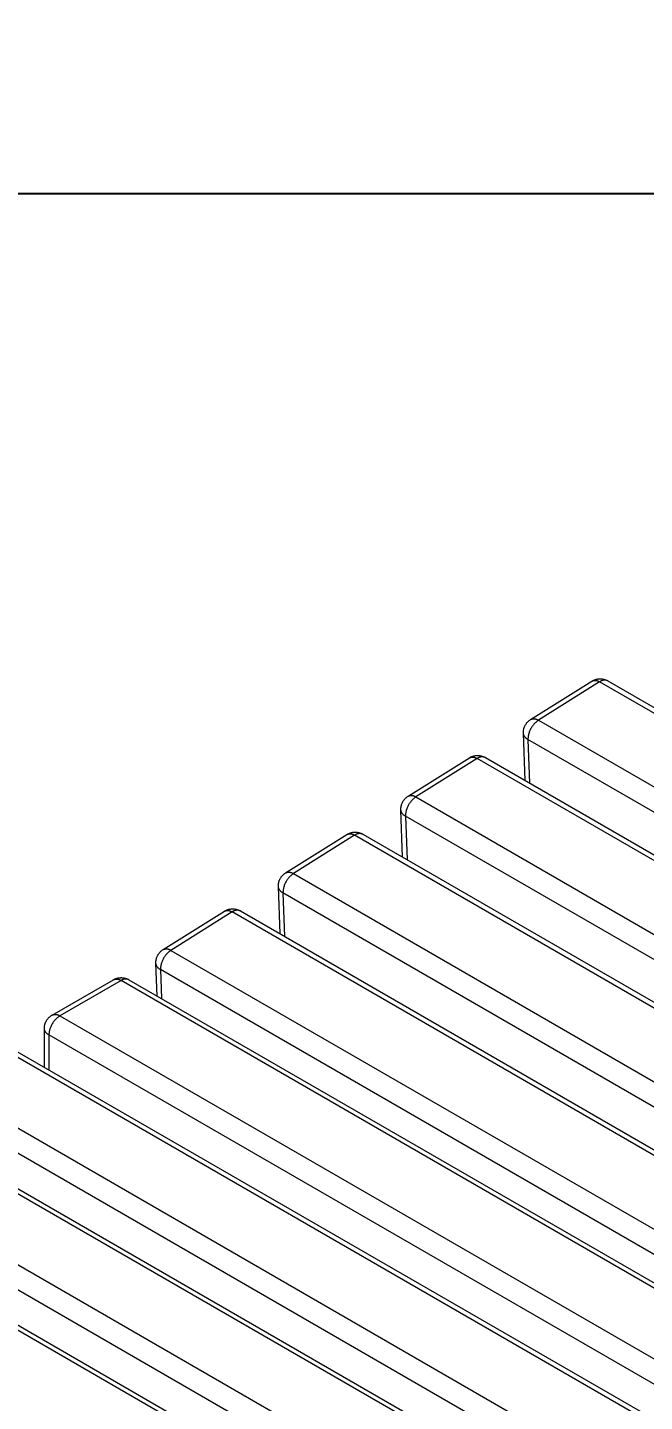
# Model space of a CAD drawing. Header units: inches. Extents: x -16 to 183, y -17 to 123.
# Drawn here: x 8.58 to 13.73, y 23.18 to 34.66 of the extents above; entities that cross this region are included whole.
import ezdxf

# ---------------------------------------------------------------- set-up
doc = ezdxf.new("R2010")
doc.units = ezdxf.units.IN
doc.layers.add('ZANO_R', color=7, linetype='Continuous', lineweight=0)
doc.layers.add('ZANO_W', color=1, linetype='Continuous', lineweight=0)
doc.styles.get("Standard").update_dxf_attribs({"font": 'arial.ttf'})
doc.dimstyles.new('amerykanie', dxfattribs={"dimtxt": 50, "dimasz": 50, "dimexe": 0.5, "dimexo": 0.5, "dimgap": 1, "dimtad": 1, "dimdec": 0, "dimzin": 0, "dimlunit": 5, "dimtxsty": 'Standard', "dimcen": 0.09, "dimclrd": 1, "dimclre": 1, "dimclrt": 1, "dimazin": 0, "dimtfac": 1, "dimtdec": 0, "dimtmove": 0, "dimatfit": 3, "dimfxl": 1, "dimtzin": 0, "dimarcsym": 1})

# ---------------------------------------------------------------- blocks, each defined once
blk = doc.blocks.new('*D363')
at = {"layer": 'ZANO_W', "color": 1, "lineweight": -2}
for p, q in [((-7.684, 35.8), (-7.684, 32.772)), ((63.182, 35.8), (63.182, 32.772)), ((-6.684, 33.272), (62.182, 33.272))]:
    blk.add_line(p, q, dxfattribs=at)
at = {"layer": 'ZANO_W', "color": 1}
for points in [[(-6.684, 33.438), (-6.684, 33.105), (-7.684, 33.272)], [(62.182, 33.105), (62.182, 33.438), (63.182, 33.272)]]:
    blk.add_solid(points, dxfattribs=at)
at = {"layer": 'ZANO_W', "color": 1, "insert": (27.749, 34.612), "char_height": 1.625, "attachment_point": 5}
blk.add_mtext('70 7/8', dxfattribs=at)

msp = doc.modelspace()

# ---------------------------------------------------------------- linework, layer by layer
at = {"layer": 'ZANO_R'}
for p, q in [((12.78335, 28.87832), (13.29453, 29.1984)), ((13.35963, 29.19227), (12.84811, 28.87198)), ((13.29453, 29.1984), (13.29648, 29.1993)), ((13.29611, 29.19937), (13.29993, 29.20162)), ((13.29648, 29.1993), (13.29846, 29.20013)), ((13.29846, 29.20013), (13.30047, 29.20089)), ((13.29993, 29.20162), (13.30382, 29.20373)), ((13.30047, 29.20089), (13.3025, 29.20159)), ((13.3025, 29.20159), (13.30456, 29.20221)), ((13.30382, 29.20373), (13.30779, 29.20571)), ((13.30456, 29.20221), (13.30663, 29.20277)), ((13.30663, 29.20277), (13.30872, 29.20326)), ((13.30779, 29.20571), (13.31182, 29.20755)), ((13.30872, 29.20326), (13.31083, 29.20367)), ((13.31083, 29.20367), (13.31295, 29.20401)), ((13.31182, 29.20755), (13.31591, 29.20925)), ((13.31295, 29.20401), (13.31508, 29.20428)), ((13.31508, 29.20428), (13.31721, 29.20448)), ((13.31591, 29.20925), (13.32006, 29.21081)), ((13.31721, 29.20448), (13.31936, 29.20461)), ((13.31936, 29.20461), (13.3215, 29.20466)), ((13.32006, 29.21081), (13.32425, 29.21223)), ((13.3215, 29.20466), (13.32365, 29.20464)), ((13.32365, 29.20464), (13.32579, 29.20455)), ((13.32425, 29.21223), (13.3285, 29.2135)), ((13.32579, 29.20455), (13.32793, 29.20439)), ((13.32793, 29.20439), (13.33007, 29.20415)), ((13.3285, 29.2135), (13.33278, 29.21462)), ((13.33007, 29.20415), (13.33219, 29.20384)), ((13.33219, 29.20384), (13.33431, 29.20346)), ((13.33278, 29.21462), (13.3371, 29.2156)), ((13.33431, 29.20346), (13.3364, 29.20301)), ((13.3364, 29.20301), (13.33849, 29.20248)), ((13.3371, 29.2156), (13.34146, 29.21643)), ((13.33849, 29.20248), (13.34055, 29.20189)), ((13.34055, 29.20189), (13.34259, 29.20122)), ((13.34146, 29.21643), (13.34584, 29.21711)), ((13.34259, 29.20122), (13.34461, 29.20049)), ((13.34461, 29.20049), (13.3466, 29.19969)), ((13.34584, 29.21711), (13.35023, 29.21764)), ((13.3466, 29.19969), (13.34857, 29.19883)), ((13.34857, 29.19883), (13.3505, 29.19789)), ((13.35023, 29.21764), (13.35465, 29.21802)), ((13.3505, 29.19789), (13.3524, 29.19689)), ((13.3524, 29.19689), (13.35427, 29.19583)), ((13.35427, 29.19583), (13.35609, 29.19471)), ((13.35465, 29.21802), (13.35907, 29.21825)), ((13.35609, 29.19471), (13.35788, 29.19352)), ((13.35788, 29.19352), (13.35963, 29.19227)), ((13.35907, 29.21825), (13.3635, 29.21832)), ((13.36145, 29.19366), (13.35963, 29.19227)), ((46.08994, 10.29542), (13.35963, 29.19227)), ((13.36332, 29.19498), (13.36145, 29.19366)), ((13.36523, 29.19624), (13.36332, 29.19498)), ((13.3635, 29.21832), (13.36793, 29.21825)), ((13.36718, 29.19743), (13.36523, 29.19624)), ((13.36918, 29.19856), (13.36718, 29.19743)), ((13.36793, 29.21825), (13.37236, 29.21802)), ((13.37121, 29.19961), (13.36918, 29.19856)), ((13.37327, 29.2006), (13.37121, 29.19961)), ((13.37236, 29.21802), (13.37677, 29.21764)), ((13.37537, 29.20151), (13.37327, 29.2006)), ((13.3775, 29.20235), (13.37537, 29.20151)), ((13.37677, 29.21764), (13.38117, 29.21711)), ((13.37965, 29.20312), (13.3775, 29.20235)), ((13.38183, 29.20382), (13.37965, 29.20312)), ((13.38117, 29.21711), (13.38555, 29.21643)), ((13.38404, 29.20444), (13.38183, 29.20382)), ((13.38626, 29.20498), (13.38404, 29.20444)), ((13.38555, 29.21643), (13.3899, 29.2156)), ((13.3885, 29.20545), (13.38626, 29.20498)), ((13.39075, 29.20584), (13.3885, 29.20545)), ((13.3899, 29.2156), (13.39422, 29.21462)), ((13.39302, 29.20615), (13.39075, 29.20584)), ((13.39529, 29.20639), (13.39302, 29.20615)), ((13.39422, 29.21462), (13.39851, 29.21349)), ((13.39758, 29.20655), (13.39529, 29.20639)), ((13.39986, 29.20663), (13.39758, 29.20655)), ((13.39851, 29.21349), (13.40275, 29.21222)), ((13.40215, 29.20663), (13.39986, 29.20663)), ((13.40444, 29.20655), (13.40215, 29.20663)), ((13.40275, 29.21222), (13.40695, 29.2108)), ((13.40672, 29.2064), (13.40444, 29.20655)), ((13.409, 29.20617), (13.40672, 29.2064)), ((13.40695, 29.2108), (13.4111, 29.20924)), ((13.41127, 29.20586), (13.409, 29.20617)), ((13.4111, 29.20924), (13.41519, 29.20754)), ((13.41352, 29.20547), (13.41127, 29.20586)), ((13.41576, 29.205), (13.41352, 29.20547)), ((13.41519, 29.20754), (13.41922, 29.2057)), ((13.41798, 29.20446), (13.41576, 29.205)), ((13.42019, 29.20385), (13.41798, 29.20446)), ((13.41922, 29.2057), (13.42319, 29.20372)), ((13.42237, 29.20316), (13.42019, 29.20385)), ((13.42453, 29.20239), (13.42237, 29.20316)), ((13.42319, 29.20372), (13.42708, 29.20161)), ((13.42665, 29.20155), (13.42453, 29.20239)), ((13.42875, 29.20064), (13.42665, 29.20155)), ((13.42876, 29.20065), (46.1574, 10.30476)), ((12.72791, 28.80516), (12.72924, 28.80941)), ((12.72924, 28.80941), (12.73071, 28.8136)), ((12.73071, 28.8136), (12.73232, 28.81775)), ((12.73232, 28.81775), (12.73408, 28.82184)), ((12.73408, 28.82184), (12.73598, 28.82586)), ((12.73598, 28.82586), (12.73801, 28.82982)), ((12.73801, 28.82982), (12.74018, 28.8337)), ((12.74018, 28.8337), (12.74248, 28.83751)), ((12.74248, 28.83751), (12.74491, 28.84124)), ((12.74491, 28.84124), (12.74747, 28.84488)), ((12.74747, 28.84488), (12.75015, 28.84843)), ((12.75015, 28.84843), (12.75295, 28.85188)), ((12.75295, 28.85188), (12.75587, 28.85524)), ((12.75587, 28.85524), (12.75891, 28.8585)), ((12.75891, 28.8585), (12.76205, 28.86164)), ((12.76205, 28.86164), (12.7653, 28.86468)), ((12.7653, 28.86468), (12.76865, 28.86761)), ((12.76865, 28.86761), (12.7721, 28.87042)), ((12.7721, 28.87042), (12.77565, 28.8731)), ((12.77565, 28.8731), (12.77929, 28.87567)), ((12.77929, 28.87567), (12.78301, 28.87811)), ((12.78301, 28.8781), (12.78496, 28.879)), ((12.78496, 28.879), (12.78694, 28.87983)), ((12.79044, 28.81135), (12.78686, 28.8053)), ((12.78694, 28.87983), (12.78894, 28.8806)), ((12.78894, 28.8806), (12.79098, 28.88129)), ((12.79422, 28.81727), (12.79044, 28.81135)), ((12.79098, 28.88129), (12.79303, 28.88192)), ((12.79303, 28.88192), (12.7951, 28.88248)), ((12.79821, 28.82305), (12.79422, 28.81727)), ((12.7951, 28.88248), (12.79719, 28.88296)), ((12.79719, 28.88296), (12.7993, 28.88338)), ((12.80239, 28.82869), (12.79821, 28.82305)), ((12.7993, 28.88338), (12.80142, 28.88372)), ((12.80142, 28.88372), (12.80355, 28.88399)), ((12.80677, 28.83418), (12.80239, 28.82869)), ((12.80355, 28.88399), (12.80569, 28.88419)), ((12.80569, 28.88419), (12.80783, 28.88432)), ((12.81134, 28.83951), (12.80677, 28.83418)), ((12.80783, 28.88432), (12.80998, 28.88437)), ((12.80998, 28.88437), (12.81212, 28.88435)), ((12.81609, 28.84469), (12.81134, 28.83951)), ((12.81212, 28.88435), (12.81427, 28.88426)), ((12.81427, 28.88426), (12.81641, 28.88409)), ((12.82102, 28.84969), (12.81609, 28.84469)), ((12.81641, 28.88409), (12.81854, 28.88386)), ((12.81854, 28.88386), (12.82067, 28.88355)), ((12.82067, 28.88355), (12.82278, 28.88316)), ((12.82612, 28.85452), (12.82102, 28.84969)), ((12.82278, 28.88316), (12.82488, 28.88271)), ((12.82488, 28.88271), (12.82696, 28.88219)), ((12.83139, 28.85917), (12.82612, 28.85452)), ((12.82696, 28.88219), (12.82902, 28.88159)), ((12.82902, 28.88159), (12.83107, 28.88093)), ((12.83107, 28.88093), (12.83308, 28.8802)), ((12.83681, 28.86363), (12.83139, 28.85917)), ((12.83308, 28.8802), (12.83508, 28.8794)), ((12.83508, 28.8794), (12.83704, 28.87853)), ((12.84239, 28.86791), (12.83681, 28.86363)), ((12.83704, 28.87853), (12.83897, 28.8776)), ((12.83897, 28.8776), (12.84087, 28.8766)), ((12.84087, 28.8766), (12.84274, 28.87554)), ((12.84811, 28.87198), (12.84239, 28.86791)), ((12.84274, 28.87554), (12.84457, 28.87441)), ((12.84457, 28.87441), (12.84636, 28.87323)), ((12.84636, 28.87323), (12.84811, 28.87198)), ((12.84811, 28.87198), (45.57842, 9.97513)), ((12.72268, 28.77006), (12.7228, 28.77451)), ((12.72271, 28.76561), (12.72268, 28.77006)), ((12.72296, 28.7634), (12.72273, 28.76562)), ((12.73755, 28.36847), (12.72277, 28.7636)), ((12.7228, 28.77451), (12.72308, 28.77895)), ((12.72326, 28.76119), (12.72296, 28.7634)), ((12.72308, 28.77895), (12.7235, 28.78338)), ((12.72364, 28.75899), (12.72326, 28.76119)), ((12.7235, 28.78338), (12.72408, 28.78779)), ((12.72409, 28.7568), (12.72364, 28.75899)), ((12.72408, 28.78779), (12.72482, 28.79218)), ((12.72462, 28.75463), (12.72409, 28.7568)), ((12.72522, 28.75248), (12.72462, 28.75463)), ((12.72482, 28.79218), (12.7257, 28.79654)), ((12.72589, 28.75036), (12.72522, 28.75248)), ((12.7257, 28.79654), (12.72673, 28.80087)), ((12.72664, 28.74825), (12.72589, 28.75036)), ((12.72745, 28.74618), (12.72664, 28.74825)), ((12.72673, 28.80087), (12.72791, 28.80516)), ((12.72834, 28.74413), (12.72745, 28.74618)), ((12.72929, 28.74211), (12.72834, 28.74413)), ((12.73031, 28.74013), (12.72929, 28.74211)), ((12.7314, 28.73818), (12.73031, 28.74013)), ((12.73255, 28.73627), (12.7314, 28.73818)), ((12.73377, 28.7344), (12.73255, 28.73627)), ((12.73505, 28.73257), (12.73377, 28.7344)), ((12.73639, 28.73079), (12.73505, 28.73257)), ((12.7378, 28.72905), (12.73639, 28.73079)), ((12.73926, 28.72737), (12.7378, 28.72905)), ((12.74077, 28.72573), (12.73926, 28.72737)), ((12.74234, 28.72414), (12.74077, 28.72573)), ((12.74396, 28.72261), (12.74234, 28.72414)), ((12.74564, 28.72114), (12.74396, 28.72261)), ((12.74736, 28.71972), (12.74564, 28.72114)), ((12.74913, 28.71836), (12.74736, 28.71972)), ((12.75095, 28.71707), (12.74913, 28.71836)), ((12.7528, 28.71583), (12.75095, 28.71707)), ((12.7547, 28.71466), (12.7528, 28.71583)), ((12.75664, 28.71355), (12.7547, 28.71466)), ((12.75861, 28.71251), (12.75664, 28.71355)), ((12.76062, 28.71154), (12.75861, 28.71251)), ((12.76095, 28.71856), (12.76062, 28.71154)), ((12.76062, 28.71154), (12.77424, 28.34728)), ((45.49094, 9.81468), (12.76062, 28.71154)), ((12.76152, 28.72556), (12.76095, 28.71856)), ((12.76233, 28.73253), (12.76152, 28.72556)), ((12.76339, 28.73948), (12.76233, 28.73253)), ((12.76469, 28.74638), (12.76339, 28.73948)), ((12.76623, 28.75323), (12.76469, 28.74638)), ((12.768, 28.76003), (12.76623, 28.75323)), ((12.77001, 28.76676), (12.768, 28.76003)), ((12.77225, 28.77341), (12.77001, 28.76676)), ((12.77473, 28.77999), (12.77225, 28.77341)), ((12.77743, 28.78647), (12.77473, 28.77999)), ((12.78035, 28.79286), (12.77743, 28.78647)), ((12.7835, 28.79914), (12.78035, 28.79286)), ((12.78686, 28.8053), (12.7835, 28.79914)), ((12.31841, 28.57584), (12.32278, 28.57652)), ((12.32278, 28.57652), (12.32718, 28.57705)), ((12.32718, 28.57705), (12.3316, 28.57743)), ((12.3316, 28.57743), (12.33602, 28.57766)), ((12.33602, 28.57766), (12.34045, 28.57774)), ((12.34045, 28.57774), (12.34488, 28.57766)), ((12.34488, 28.57766), (12.34931, 28.57743)), ((12.34931, 28.57743), (12.35372, 28.57705)), ((12.35372, 28.57705), (12.35812, 28.57652)), ((12.35812, 28.57652), (12.3625, 28.57584)), ((11.7603, 28.23773), (12.27148, 28.55781)), ((12.33658, 28.55169), (11.82505, 28.23139)), ((12.27148, 28.55781), (12.27343, 28.55871)), ((12.27305, 28.55879), (12.27687, 28.56103)), ((12.27343, 28.55871), (12.27541, 28.55954)), ((12.27541, 28.55954), (12.27742, 28.5603)), ((12.27687, 28.56103), (12.28077, 28.56314)), ((12.27742, 28.5603), (12.27945, 28.561)), ((12.27945, 28.561), (12.2815, 28.56163)), ((12.28077, 28.56314), (12.28473, 28.56512)), ((12.2815, 28.56163), (12.28358, 28.56218)), ((12.28358, 28.56218), (12.28567, 28.56267)), ((12.28473, 28.56512), (12.28877, 28.56696)), ((12.28567, 28.56267), (12.28777, 28.56308)), ((12.28777, 28.56308), (12.28989, 28.56343)), ((12.28877, 28.56696), (12.29286, 28.56866)), ((12.28989, 28.56343), (12.29202, 28.5637)), ((12.29202, 28.5637), (12.29416, 28.5639)), ((12.29286, 28.56866), (12.297, 28.57022)), ((12.29416, 28.5639), (12.2963, 28.56402)), ((12.2963, 28.56402), (12.29845, 28.56408)), ((12.297, 28.57022), (12.3012, 28.57164)), ((12.29845, 28.56408), (12.3006, 28.56406)), ((12.3006, 28.56406), (12.30274, 28.56396)), ((12.3012, 28.57164), (12.30545, 28.57291)), ((12.30274, 28.56396), (12.30488, 28.5638)), ((12.30488, 28.5638), (12.30702, 28.56356)), ((12.30545, 28.57291), (12.30973, 28.57404)), ((12.30702, 28.56356), (12.30914, 28.56325)), ((12.30914, 28.56325), (12.31125, 28.56287)), ((12.30973, 28.57404), (12.31405, 28.57501)), ((12.31125, 28.56287), (12.31335, 28.56242)), ((12.31335, 28.56242), (12.31543, 28.56189)), ((12.31405, 28.57501), (12.31841, 28.57584)), ((12.31543, 28.56189), (12.3175, 28.5613)), ((12.3175, 28.5613), (12.31954, 28.56064)), ((12.31954, 28.56064), (12.32156, 28.5599)), ((12.32156, 28.5599), (12.32355, 28.5591)), ((12.32355, 28.5591), (12.32551, 28.55824)), ((12.32551, 28.55824), (12.32745, 28.5573)), ((12.32745, 28.5573), (12.32935, 28.55631)), ((12.32935, 28.55631), (12.33121, 28.55524)), ((12.33121, 28.55524), (12.33304, 28.55412)), ((12.33304, 28.55412), (12.33483, 28.55293)), ((12.33483, 28.55293), (12.33658, 28.55169)), ((12.3384, 28.55307), (12.33658, 28.55169)), ((45.06689, 9.65483), (12.33658, 28.55169)), ((12.34027, 28.55439), (12.3384, 28.55307)), ((12.34218, 28.55565), (12.34027, 28.55439)), ((12.34413, 28.55684), (12.34218, 28.55565)), ((12.34613, 28.55797), (12.34413, 28.55684)), ((12.34816, 28.55902), (12.34613, 28.55797)), ((12.35022, 28.56001), (12.34816, 28.55902)), ((12.35232, 28.56092), (12.35022, 28.56001)), ((12.35445, 28.56176), (12.35232, 28.56092)), ((12.3566, 28.56253), (12.35445, 28.56176)), ((12.35878, 28.56323), (12.3566, 28.56253)), ((12.36098, 28.56385), (12.35878, 28.56323)), ((12.36321, 28.56439), (12.36098, 28.56385)), ((12.3625, 28.57584), (12.36685, 28.57501)), ((12.36545, 28.56486), (12.36321, 28.56439)), ((12.3677, 28.56525), (12.36545, 28.56486)), ((12.36685, 28.57501), (12.37117, 28.57403)), ((12.36997, 28.56556), (12.3677, 28.56525)), ((12.37224, 28.5658), (12.36997, 28.56556)), ((12.37117, 28.57403), (12.37546, 28.5729)), ((12.37453, 28.56596), (12.37224, 28.5658)), ((12.37681, 28.56604), (12.37453, 28.56596)), ((12.37546, 28.5729), (12.3797, 28.57163)), ((12.3791, 28.56604), (12.37681, 28.56604)), ((12.38139, 28.56596), (12.3791, 28.56604)), ((12.3797, 28.57163), (12.3839, 28.57021)), ((12.38367, 28.56581), (12.38139, 28.56596)), ((12.38595, 28.56558), (12.38367, 28.56581)), ((12.3839, 28.57021), (12.38805, 28.56865)), ((12.38821, 28.56527), (12.38595, 28.56558)), ((12.38805, 28.56865), (12.39214, 28.56695)), ((12.39047, 28.56488), (12.38821, 28.56527)), ((12.39271, 28.56442), (12.39047, 28.56488)), ((12.39214, 28.56695), (12.39617, 28.56511)), ((12.39493, 28.56388), (12.39271, 28.56442)), ((12.39714, 28.56326), (12.39493, 28.56388)), ((12.39617, 28.56511), (12.40013, 28.56313)), ((12.39932, 28.56257), (12.39714, 28.56326)), ((12.40147, 28.5618), (12.39932, 28.56257)), ((12.40013, 28.56313), (12.40403, 28.56102)), ((12.4036, 28.56096), (12.40147, 28.5618)), ((12.4057, 28.56005), (12.4036, 28.56096)), ((12.4057, 28.56006), (45.13434, 9.66417)), ((11.74905, 28.22983), (11.7526, 28.23252)), ((11.7526, 28.23252), (11.75623, 28.23508)), ((11.75623, 28.23508), (11.75996, 28.23752)), ((11.75996, 28.23752), (11.76191, 28.23841)), ((11.76191, 28.23841), (11.76389, 28.23925)), ((11.76389, 28.23925), (11.76589, 28.24001)), ((11.76589, 28.24001), (11.76792, 28.24071)), ((11.76792, 28.24071), (11.76998, 28.24133)), ((11.76998, 28.24133), (11.77205, 28.24189)), ((11.77205, 28.24189), (11.77414, 28.24237)), ((11.77414, 28.24237), (11.77625, 28.24279)), ((11.77625, 28.24279), (11.77837, 28.24313)), ((11.77837, 28.24313), (11.7805, 28.2434)), ((11.7805, 28.2434), (11.78264, 28.2436)), ((11.78264, 28.2436), (11.78478, 28.24373)), ((11.78478, 28.24373), (11.78692, 28.24378)), ((11.78692, 28.24378), (11.78907, 28.24376)), ((11.78907, 28.24376), (11.79122, 28.24367)), ((11.79122, 28.24367), (11.79336, 28.2435)), ((11.79336, 28.2435), (11.79549, 28.24327)), ((11.79549, 28.24327), (11.79762, 28.24296)), ((11.79762, 28.24296), (11.79973, 28.24258)), ((11.79973, 28.24258), (11.80183, 28.24212)), ((11.80183, 28.24212), (11.80391, 28.2416)), ((11.80391, 28.2416), (11.80597, 28.24101)), ((11.80597, 28.24101), (11.80801, 28.24034)), ((11.80801, 28.24034), (11.81003, 28.23961)), ((11.81003, 28.23961), (11.81202, 28.23881)), ((11.81202, 28.23881), (11.81399, 28.23794)), ((11.81399, 28.23794), (11.81592, 28.23701)), ((11.81592, 28.23701), (11.81782, 28.23601)), ((11.81782, 28.23601), (11.81969, 28.23495)), ((11.81969, 28.23495), (11.82152, 28.23382)), ((11.82152, 28.23382), (11.82331, 28.23264)), ((11.82331, 28.23264), (11.82505, 28.23139)), ((11.69963, 28.12948), (11.69975, 28.13392)), ((11.69966, 28.12503), (11.69963, 28.12948)), ((11.69991, 28.12281), (11.69968, 28.12503)), ((11.7145, 27.72788), (11.69972, 28.12302)), ((11.69975, 28.13392), (11.70002, 28.13836)), ((11.70021, 28.1206), (11.69991, 28.12281)), ((11.70002, 28.13836), (11.70045, 28.14279)), ((11.70059, 28.1184), (11.70021, 28.1206)), ((11.70045, 28.14279), (11.70103, 28.1472)), ((11.70104, 28.11621), (11.70059, 28.1184)), ((11.70103, 28.1472), (11.70176, 28.15159)), ((11.70176, 28.15159), (11.70265, 28.15595)), ((11.70265, 28.15595), (11.70368, 28.16028)), ((11.70368, 28.16028), (11.70486, 28.16457)), ((11.70486, 28.16457), (11.70618, 28.16882)), ((11.70618, 28.16882), (11.70766, 28.17302)), ((11.70766, 28.17302), (11.70927, 28.17716)), ((11.70927, 28.17716), (11.71103, 28.18125)), ((11.71103, 28.18125), (11.71293, 28.18527)), ((11.71293, 28.18527), (11.71496, 28.18923)), ((11.71496, 28.18923), (11.71713, 28.19312)), ((11.71713, 28.19312), (11.71943, 28.19692)), ((11.71943, 28.19692), (11.72186, 28.20065)), ((11.72186, 28.20065), (11.72442, 28.20429)), ((11.72442, 28.20429), (11.7271, 28.20784)), ((11.7271, 28.20784), (11.7299, 28.2113)), ((11.7299, 28.2113), (11.73282, 28.21465)), ((11.73282, 28.21465), (11.73586, 28.21791)), ((11.73586, 28.21791), (11.739, 28.22106)), ((11.739, 28.22106), (11.74225, 28.2241)), ((11.74225, 28.2241), (11.7456, 28.22702)), ((11.74495, 28.11944), (11.74317, 28.11264)), ((11.74696, 28.12617), (11.74495, 28.11944)), ((11.7456, 28.22702), (11.74905, 28.22983)), ((11.7492, 28.13283), (11.74696, 28.12617)), ((11.75168, 28.1394), (11.7492, 28.13283)), ((11.75438, 28.14588), (11.75168, 28.1394)), ((11.7573, 28.15227), (11.75438, 28.14588)), ((11.76045, 28.15855), (11.7573, 28.15227)), ((11.76381, 28.16471), (11.76045, 28.15855)), ((11.76739, 28.17076), (11.76381, 28.16471)), ((11.77117, 28.17668), (11.76739, 28.17076)), ((11.77516, 28.18246), (11.77117, 28.17668)), ((11.77934, 28.1881), (11.77516, 28.18246)), ((11.78372, 28.19359), (11.77934, 28.1881)), ((11.78829, 28.19893), (11.78372, 28.19359)), ((11.79304, 28.2041), (11.78829, 28.19893)), ((11.79797, 28.2091), (11.79304, 28.2041)), ((11.80307, 28.21393), (11.79797, 28.2091)), ((11.80833, 28.21858), (11.80307, 28.21393)), ((11.81376, 28.22305), (11.80833, 28.21858)), ((11.81933, 28.22732), (11.81376, 28.22305)), ((11.82505, 28.23139), (11.81933, 28.22732)), ((11.82505, 28.23139), (44.55537, 9.33454)), ((11.70157, 28.11405), (11.70104, 28.11621)), ((11.70217, 28.1119), (11.70157, 28.11405)), ((11.70284, 28.10977), (11.70217, 28.1119)), ((11.70359, 28.10767), (11.70284, 28.10977)), ((11.7044, 28.10559), (11.70359, 28.10767)), ((11.70529, 28.10354), (11.7044, 28.10559)), ((11.70624, 28.10152), (11.70529, 28.10354)), ((11.70726, 28.09954), (11.70624, 28.10152)), ((11.70835, 28.09759), (11.70726, 28.09954)), ((11.7095, 28.09568), (11.70835, 28.09759)), ((11.71072, 28.09381), (11.7095, 28.09568)), ((11.712, 28.09199), (11.71072, 28.09381)), ((11.71334, 28.0902), (11.712, 28.09199)), ((11.71474, 28.08847), (11.71334, 28.0902)), ((11.7162, 28.08678), (11.71474, 28.08847)), ((11.71772, 28.08514), (11.7162, 28.08678)), ((11.71929, 28.08356), (11.71772, 28.08514)), ((11.72091, 28.08203), (11.71929, 28.08356)), ((11.72259, 28.08055), (11.72091, 28.08203)), ((11.72431, 28.07913), (11.72259, 28.08055)), ((11.72608, 28.07778), (11.72431, 28.07913)), ((11.72789, 28.07648), (11.72608, 28.07778)), ((11.72975, 28.07524), (11.72789, 28.07648)), ((11.73165, 28.07407), (11.72975, 28.07524)), ((11.73359, 28.07296), (11.73165, 28.07407)), ((11.73556, 28.07192), (11.73359, 28.07296)), ((11.73757, 28.07095), (11.73556, 28.07192)), ((11.7379, 28.07797), (11.73757, 28.07095)), ((11.73757, 28.07095), (11.75119, 27.70669)), ((44.46788, 9.1741), (11.73757, 28.07095)), ((11.73847, 28.08497), (11.7379, 28.07797)), ((11.73928, 28.09194), (11.73847, 28.08497)), ((11.74034, 28.09889), (11.73928, 28.09194)), ((11.74164, 28.10579), (11.74034, 28.09889)), ((11.74317, 28.11264), (11.74164, 28.10579)), ((10.73725, 27.59714), (11.24843, 27.91722)), ((11.31353, 27.9111), (10.802, 27.5908)), ((11.24843, 27.91722), (11.25038, 27.91812)), ((11.25, 27.9182), (11.25382, 27.92044)), ((11.25038, 27.91812), (11.25236, 27.91895)), ((11.25236, 27.91895), (11.25437, 27.91972)), ((11.25382, 27.92044), (11.25772, 27.92255)), ((11.25437, 27.91972), (11.2564, 27.92041)), ((11.2564, 27.92041), (11.25845, 27.92104)), ((11.25772, 27.92255), (11.26168, 27.92453)), ((11.25845, 27.92104), (11.26053, 27.92159)), ((11.26053, 27.92159), (11.26262, 27.92208)), ((11.26168, 27.92453), (11.26571, 27.92637)), ((11.26262, 27.92208), (11.26472, 27.9225)), ((11.26472, 27.9225), (11.26684, 27.92284)), ((11.26571, 27.92637), (11.2698, 27.92807)), ((11.26684, 27.92284), (11.26897, 27.92311)), ((11.26897, 27.92311), (11.27111, 27.92331)), ((11.2698, 27.92807), (11.27395, 27.92963)), ((11.27111, 27.92331), (11.27325, 27.92343)), ((11.27325, 27.92343), (11.2754, 27.92349)), ((11.27395, 27.92963), (11.27815, 27.93105)), ((11.2754, 27.92349), (11.27755, 27.92347)), ((11.27755, 27.92347), (11.27969, 27.92338)), ((11.27815, 27.93105), (11.28239, 27.93232)), ((11.27969, 27.92338), (11.28183, 27.92321)), ((11.28183, 27.92321), (11.28397, 27.92297)), ((11.28239, 27.93232), (11.28668, 27.93345)), ((11.28397, 27.92297), (11.28609, 27.92266)), ((11.28609, 27.92266), (11.2882, 27.92228)), ((11.28668, 27.93345), (11.291, 27.93443)), ((11.2882, 27.92228), (11.2903, 27.92183)), ((11.2903, 27.92183), (11.29238, 27.92131)), ((11.291, 27.93443), (11.29535, 27.93526)), ((11.29238, 27.92131), (11.29445, 27.92071)), ((11.29445, 27.92071), (11.29649, 27.92005)), ((11.29535, 27.93526), (11.29973, 27.93594)), ((11.29649, 27.92005), (11.29851, 27.91932)), ((11.29851, 27.91932), (11.3005, 27.91852)), ((11.29973, 27.93594), (11.30413, 27.93647)), ((11.3005, 27.91852), (11.30246, 27.91765)), ((11.30246, 27.91765), (11.3044, 27.91672)), ((11.30413, 27.93647), (11.30855, 27.93684)), ((11.3044, 27.91672), (11.3063, 27.91572)), ((11.3063, 27.91572), (11.30816, 27.91466)), ((11.30816, 27.91466), (11.30999, 27.91353)), ((11.30855, 27.93684), (11.31297, 27.93707)), ((11.30999, 27.91353), (11.31178, 27.91234)), ((11.31178, 27.91234), (11.31353, 27.9111)), ((11.31297, 27.93707), (11.3174, 27.93715)), ((11.31535, 27.91248), (11.31353, 27.9111)), ((44.04384, 9.01424), (11.31353, 27.9111)), ((11.31722, 27.91381), (11.31535, 27.91248)), ((11.31913, 27.91506), (11.31722, 27.91381)), ((11.3174, 27.93715), (11.32183, 27.93707)), ((11.32108, 27.91626), (11.31913, 27.91506)), ((11.32307, 27.91738), (11.32108, 27.91626)), ((11.32183, 27.93707), (11.32626, 27.93684)), ((11.3251, 27.91844), (11.32307, 27.91738)), ((11.32717, 27.91942), (11.3251, 27.91844)), ((11.32626, 27.93684), (11.33067, 27.93646)), ((11.32927, 27.92033), (11.32717, 27.91942)), ((11.33139, 27.92118), (11.32927, 27.92033)), ((11.33067, 27.93646), (11.33507, 27.93593)), ((11.33355, 27.92195), (11.33139, 27.92118)), ((11.33573, 27.92264), (11.33355, 27.92195)), ((11.33507, 27.93593), (11.33945, 27.93525)), ((11.33793, 27.92326), (11.33573, 27.92264)), ((11.34015, 27.9238), (11.33793, 27.92326)), ((11.33945, 27.93525), (11.3438, 27.93442)), ((11.34239, 27.92427), (11.34015, 27.9238)), ((11.34465, 27.92466), (11.34239, 27.92427)), ((11.3438, 27.93442), (11.34812, 27.93344)), ((11.34692, 27.92498), (11.34465, 27.92466)), ((11.34919, 27.92521), (11.34692, 27.92498)), ((11.34812, 27.93344), (11.35241, 27.93232)), ((11.35147, 27.92537), (11.34919, 27.92521)), ((11.35376, 27.92545), (11.35147, 27.92537)), ((11.35241, 27.93232), (11.35665, 27.93104)), ((11.35605, 27.92545), (11.35376, 27.92545)), ((11.35834, 27.92538), (11.35605, 27.92545)), ((11.35665, 27.93104), (11.36085, 27.92962)), ((11.36062, 27.92522), (11.35834, 27.92538)), ((11.36289, 27.92499), (11.36062, 27.92522)), ((11.36085, 27.92962), (11.365, 27.92806)), ((11.36516, 27.92468), (11.36289, 27.92499)), ((11.365, 27.92806), (11.36909, 27.92636)), ((11.36742, 27.92429), (11.36516, 27.92468)), ((11.36966, 27.92383), (11.36742, 27.92429)), ((11.36909, 27.92636), (11.37312, 27.92452)), ((11.37188, 27.92329), (11.36966, 27.92383)), ((11.37408, 27.92267), (11.37188, 27.92329)), ((11.37312, 27.92452), (11.37708, 27.92254)), ((11.37627, 27.92198), (11.37408, 27.92267)), ((11.37842, 27.92121), (11.37627, 27.92198)), ((11.37708, 27.92254), (11.38098, 27.92043)), ((11.38055, 27.92038), (11.37842, 27.92121)), ((11.38265, 27.91946), (11.38055, 27.92038)), ((11.38265, 27.91947), (44.11129, 9.02358)), ((10.68798, 27.54066), (10.68987, 27.54469)), ((10.68987, 27.54469), (10.69191, 27.54864)), ((10.69191, 27.54864), (10.69408, 27.55253)), ((10.69408, 27.55253), (10.69638, 27.55634)), ((10.69638, 27.55634), (10.69881, 27.56006)), ((10.69881, 27.56006), (10.70137, 27.5637)), ((10.70137, 27.5637), (10.70405, 27.56725)), ((10.70405, 27.56725), (10.70685, 27.57071)), ((10.70685, 27.57071), (10.70977, 27.57407)), ((10.70977, 27.57407), (10.7128, 27.57732)), ((10.7128, 27.57732), (10.71595, 27.58047)), ((10.71595, 27.58047), (10.7192, 27.58351)), ((10.7192, 27.58351), (10.72255, 27.58643)), ((10.72255, 27.58643), (10.726, 27.58924)), ((10.726, 27.58924), (10.72955, 27.59193)), ((10.72955, 27.59193), (10.73318, 27.59449)), ((10.73318, 27.59449), (10.7369, 27.59693)), ((10.73691, 27.59693), (10.73886, 27.59783)), ((10.73886, 27.59783), (10.74083, 27.59866)), ((10.74083, 27.59866), (10.74284, 27.59942)), ((10.74284, 27.59942), (10.74487, 27.60012)), ((10.74487, 27.60012), (10.74693, 27.60074)), ((10.74693, 27.60074), (10.749, 27.6013)), ((10.749, 27.6013), (10.75109, 27.60179)), ((10.75109, 27.60179), (10.7532, 27.6022)), ((10.75629, 27.54751), (10.7521, 27.54187)), ((10.7532, 27.6022), (10.75532, 27.60254)), ((10.75532, 27.60254), (10.75745, 27.60282)), ((10.76067, 27.553), (10.75629, 27.54751)), ((10.75745, 27.60282), (10.75958, 27.60301)), ((10.75958, 27.60301), (10.76173, 27.60314)), ((10.76524, 27.55834), (10.76067, 27.553)), ((10.76173, 27.60314), (10.76387, 27.60319)), ((10.76387, 27.60319), (10.76602, 27.60317)), ((10.76999, 27.56351), (10.76524, 27.55834)), ((10.76602, 27.60317), (10.76816, 27.60308)), ((10.76816, 27.60308), (10.77031, 27.60292)), ((10.77492, 27.56852), (10.76999, 27.56351)), ((10.77031, 27.60292), (10.77244, 27.60268)), ((10.77244, 27.60268), (10.77456, 27.60237)), ((10.77456, 27.60237), (10.77668, 27.60199)), ((10.78002, 27.57335), (10.77492, 27.56852)), ((10.77668, 27.60199), (10.77878, 27.60154)), ((10.77878, 27.60154), (10.78086, 27.60101)), ((10.78528, 27.57799), (10.78002, 27.57335)), ((10.78086, 27.60101), (10.78292, 27.60042)), ((10.78292, 27.60042), (10.78496, 27.59976)), ((10.78496, 27.59976), (10.78698, 27.59902)), ((10.79071, 27.58246), (10.78528, 27.57799)), ((10.78698, 27.59902), (10.78897, 27.59822)), ((10.78897, 27.59822), (10.79094, 27.59736)), ((10.79628, 27.58673), (10.79071, 27.58246)), ((10.79094, 27.59736), (10.79287, 27.59642)), ((10.79287, 27.59642), (10.79477, 27.59542)), ((10.79477, 27.59542), (10.79664, 27.59436)), ((10.802, 27.5908), (10.79628, 27.58673)), ((10.79664, 27.59436), (10.79846, 27.59324)), ((10.79846, 27.59324), (10.80025, 27.59205)), ((10.80025, 27.59205), (10.802, 27.5908)), ((10.802, 27.5908), (43.53232, 8.69395)), ((10.67657, 27.48889), (10.6767, 27.49334)), ((10.67661, 27.48444), (10.67657, 27.48889)), ((10.67685, 27.48222), (10.67663, 27.48444)), ((10.69144, 27.08729), (10.67667, 27.48243)), ((10.6767, 27.49334), (10.67697, 27.49778)), ((10.67716, 27.48001), (10.67685, 27.48222)), ((10.67697, 27.49778), (10.6774, 27.50221)), ((10.67754, 27.47781), (10.67716, 27.48001)), ((10.6774, 27.50221), (10.67798, 27.50662)), ((10.67799, 27.47563), (10.67754, 27.47781)), ((10.67798, 27.50662), (10.67871, 27.511)), ((10.67852, 27.47346), (10.67799, 27.47563)), ((10.67912, 27.47131), (10.67852, 27.47346)), ((10.67871, 27.511), (10.67959, 27.51537)), ((10.67979, 27.46918), (10.67912, 27.47131)), ((10.67959, 27.51537), (10.68063, 27.51969)), ((10.68053, 27.46708), (10.67979, 27.46918)), ((10.68135, 27.465), (10.68053, 27.46708)), ((10.68063, 27.51969), (10.6818, 27.52398)), ((10.68223, 27.46295), (10.68135, 27.465)), ((10.6818, 27.52398), (10.68313, 27.52823)), ((10.68319, 27.46094), (10.68223, 27.46295)), ((10.68313, 27.52823), (10.6846, 27.53243)), ((10.68421, 27.45895), (10.68319, 27.46094)), ((10.6853, 27.457), (10.68421, 27.45895)), ((10.6846, 27.53243), (10.68622, 27.53657)), ((10.68645, 27.4551), (10.6853, 27.457)), ((10.68622, 27.53657), (10.68798, 27.54066)), ((10.68767, 27.45323), (10.68645, 27.4551)), ((10.68895, 27.4514), (10.68767, 27.45323)), ((10.69029, 27.44962), (10.68895, 27.4514)), ((10.69169, 27.44788), (10.69029, 27.44962)), ((10.69315, 27.44619), (10.69169, 27.44788)), ((10.69467, 27.44455), (10.69315, 27.44619)), ((10.69624, 27.44297), (10.69467, 27.44455)), ((10.69786, 27.44144), (10.69624, 27.44297)), ((10.69953, 27.43996), (10.69786, 27.44144)), ((10.70126, 27.43855), (10.69953, 27.43996)), ((10.70303, 27.43719), (10.70126, 27.43855)), ((10.70484, 27.43589), (10.70303, 27.43719)), ((10.7067, 27.43465), (10.70484, 27.43589)), ((10.7086, 27.43348), (10.7067, 27.43465)), ((10.71054, 27.43238), (10.7086, 27.43348)), ((10.71251, 27.43134), (10.71054, 27.43238)), ((10.71452, 27.43036), (10.71251, 27.43134)), ((10.71485, 27.43738), (10.71452, 27.43036)), ((10.71452, 27.43036), (10.72814, 27.06611)), ((43.44483, 8.53351), (10.71452, 27.43036)), ((10.71542, 27.44438), (10.71485, 27.43738)), ((10.71623, 27.45136), (10.71542, 27.44438)), ((10.71729, 27.4583), (10.71623, 27.45136)), ((10.71859, 27.4652), (10.71729, 27.4583)), ((10.72012, 27.47206), (10.71859, 27.4652)), ((10.7219, 27.47885), (10.72012, 27.47206)), ((10.72391, 27.48558), (10.7219, 27.47885)), ((10.72615, 27.49224), (10.72391, 27.48558)), ((10.72862, 27.49881), (10.72615, 27.49224)), ((10.73133, 27.5053), (10.72862, 27.49881)), ((10.73425, 27.51168), (10.73133, 27.5053)), ((10.7374, 27.51796), (10.73425, 27.51168)), ((10.74076, 27.52413), (10.7374, 27.51796)), ((10.74433, 27.53017), (10.74076, 27.52413)), ((10.74812, 27.53609), (10.74433, 27.53017)), ((10.7521, 27.54187), (10.74812, 27.53609)), ((9.71419, 26.95656), (10.22538, 27.27664)), ((10.29048, 27.27051), (9.77895, 26.95022)), ((10.22538, 27.27663), (10.22733, 27.27753)), ((10.22695, 27.27761), (10.23077, 27.27985)), ((10.22733, 27.27753), (10.22931, 27.27836)), ((10.22931, 27.27836), (10.23132, 27.27913)), ((10.23077, 27.27985), (10.23467, 27.28197)), ((10.23132, 27.27913), (10.23335, 27.27982)), ((10.23335, 27.27982), (10.2354, 27.28045)), ((10.23467, 27.28197), (10.23863, 27.28394)), ((10.2354, 27.28045), (10.23747, 27.28101)), ((10.23747, 27.28101), (10.23956, 27.28149)), ((10.23863, 27.28394), (10.24266, 27.28578)), ((10.23956, 27.28149), (10.24167, 27.28191)), ((10.24167, 27.28191), (10.24379, 27.28225)), ((10.24266, 27.28578), (10.24675, 27.28749)), ((10.24379, 27.28225), (10.24592, 27.28252)), ((10.24592, 27.28252), (10.24806, 27.28272)), ((10.24675, 27.28749), (10.2509, 27.28905)), ((10.24806, 27.28272), (10.2502, 27.28285)), ((10.2502, 27.28285), (10.25235, 27.2829)), ((10.2509, 27.28905), (10.2551, 27.29046)), ((10.25235, 27.2829), (10.25449, 27.28288)), ((10.25449, 27.28288), (10.25664, 27.28279)), ((10.2551, 27.29046), (10.25934, 27.29173)), ((10.25664, 27.28279), (10.25878, 27.28262)), ((10.25878, 27.28262), (10.26091, 27.28239)), ((10.25934, 27.29173), (10.26363, 27.29286)), ((10.26091, 27.28239), (10.26304, 27.28208)), ((10.26304, 27.28208), (10.26515, 27.2817)), ((10.26363, 27.29286), (10.26795, 27.29384)), ((10.26515, 27.2817), (10.26725, 27.28124)), ((10.26725, 27.28124), (10.26933, 27.28072)), ((10.26795, 27.29384), (10.2723, 27.29467)), ((10.26933, 27.28072), (10.27139, 27.28013)), ((10.27139, 27.28013), (10.27344, 27.27946)), ((10.2723, 27.29467), (10.27668, 27.29535)), ((10.27344, 27.27946), (10.27545, 27.27873)), ((10.27545, 27.27873), (10.27745, 27.27793)), ((10.27668, 27.29535), (10.28108, 27.29588)), ((10.27745, 27.27793), (10.27941, 27.27706)), ((10.27941, 27.27706), (10.28134, 27.27613)), ((10.28108, 27.29588), (10.28549, 27.29626)), ((10.28134, 27.27613), (10.28324, 27.27513)), ((10.28324, 27.27513), (10.28511, 27.27407)), ((10.28511, 27.27407), (10.28694, 27.27294)), ((10.28549, 27.29626), (10.28992, 27.29648)), ((10.28694, 27.27294), (10.28873, 27.27176)), ((10.28873, 27.27176), (10.29048, 27.27051)), ((10.28992, 27.29648), (10.29435, 27.29656)), ((10.2923, 27.2719), (10.29048, 27.27051)), ((43.02079, 8.37366), (10.29048, 27.27051)), ((10.29416, 27.27322), (10.2923, 27.2719)), ((10.29608, 27.27448), (10.29416, 27.27322)), ((10.29435, 27.29656), (10.29878, 27.29648)), ((10.29803, 27.27567), (10.29608, 27.27448)), ((10.30002, 27.27679), (10.29803, 27.27567)), ((10.29878, 27.29648), (10.3032, 27.29626)), ((10.30205, 27.27785), (10.30002, 27.27679)), ((10.30412, 27.27883), (10.30205, 27.27785)), ((10.3032, 27.29626), (10.30762, 27.29588)), ((10.30622, 27.27975), (10.30412, 27.27883)), ((10.30834, 27.28059), (10.30622, 27.27975)), ((10.30762, 27.29588), (10.31202, 27.29535)), ((10.3105, 27.28136), (10.30834, 27.28059)), ((10.31268, 27.28205), (10.3105, 27.28136)), ((10.31202, 27.29535), (10.3164, 27.29466)), ((10.31488, 27.28267), (10.31268, 27.28205)), ((10.3171, 27.28322), (10.31488, 27.28267)), ((10.3164, 27.29466), (10.32075, 27.29383)), ((10.31934, 27.28368), (10.3171, 27.28322)), ((10.3216, 27.28408), (10.31934, 27.28368)), ((10.32075, 27.29383), (10.32507, 27.29285)), ((10.32386, 27.28439), (10.3216, 27.28408)), ((10.32614, 27.28463), (10.32386, 27.28439)), ((10.32507, 27.29285), (10.32935, 27.29173)), ((10.32842, 27.28478), (10.32614, 27.28463)), ((10.33071, 27.28486), (10.32842, 27.28478)), ((10.32935, 27.29173), (10.3336, 27.29045)), ((10.333, 27.28487), (10.33071, 27.28486)), ((10.33528, 27.28479), (10.333, 27.28487)), ((10.3336, 27.29045), (10.3378, 27.28904)), ((10.33757, 27.28463), (10.33528, 27.28479)), ((10.33984, 27.2844), (10.33757, 27.28463)), ((10.3378, 27.28904), (10.34194, 27.28748)), ((10.34211, 27.28409), (10.33984, 27.2844)), ((10.34194, 27.28748), (10.34603, 27.28577)), ((10.34436, 27.2837), (10.34211, 27.28409)), ((10.34661, 27.28324), (10.34436, 27.2837)), ((10.34603, 27.28577), (10.35007, 27.28393)), ((10.34883, 27.2827), (10.34661, 27.28324)), ((10.35103, 27.28208), (10.34883, 27.2827)), ((10.35007, 27.28393), (10.35403, 27.28196)), ((10.35321, 27.28139), (10.35103, 27.28208)), ((10.35537, 27.28063), (10.35321, 27.28139)), ((10.35403, 27.28196), (10.35792, 27.27984)), ((10.3575, 27.27979), (10.35537, 27.28063)), ((10.3596, 27.27888), (10.3575, 27.27979)), ((10.3596, 27.27888), (43.08824, 8.38299)), ((9.65365, 26.85275), (9.65392, 26.85719)), ((9.65392, 26.85719), (9.65435, 26.86162)), ((9.65435, 26.86162), (9.65493, 26.86603)), ((9.65493, 26.86603), (9.65566, 26.87042)), ((9.65566, 26.87042), (9.65654, 26.87478)), ((9.65654, 26.87478), (9.65757, 26.87911)), ((9.65757, 26.87911), (9.65875, 26.8834)), ((9.65875, 26.8834), (9.66008, 26.88764)), ((9.66008, 26.88764), (9.66155, 26.89184)), ((9.66155, 26.89184), (9.66317, 26.89599)), ((9.66317, 26.89599), (9.66492, 26.90007)), ((9.66492, 26.90007), (9.66682, 26.9041)), ((9.66682, 26.9041), (9.66886, 26.90806)), ((9.66886, 26.90806), (9.67102, 26.91194)), ((9.67102, 26.91194), (9.67333, 26.91575)), ((9.67333, 26.91575), (9.67576, 26.91947)), ((9.67576, 26.91947), (9.67832, 26.92311)), ((9.67832, 26.92311), (9.681, 26.92666)), ((9.681, 26.92666), (9.6838, 26.93012)), ((9.6838, 26.93012), (9.68672, 26.93348)), ((9.68672, 26.93348), (9.68975, 26.93673)), ((9.68975, 26.93673), (9.6929, 26.93988)), ((9.6929, 26.93988), (9.69615, 26.94292)), ((9.69615, 26.94292), (9.6995, 26.94585)), ((9.6995, 26.94585), (9.70295, 26.94865)), ((9.70295, 26.94865), (9.70649, 26.95134)), ((9.70557, 26.85822), (9.7031, 26.85165)), ((9.70827, 26.86471), (9.70557, 26.85822)), ((9.70649, 26.95134), (9.71013, 26.9539)), ((9.7112, 26.87109), (9.70827, 26.86471)), ((9.71013, 26.9539), (9.71385, 26.95634)), ((9.71435, 26.87737), (9.7112, 26.87109)), ((9.71385, 26.95634), (9.7158, 26.95724)), ((9.71771, 26.88354), (9.71435, 26.87737)), ((9.7158, 26.95724), (9.71778, 26.95807)), ((9.72128, 26.88959), (9.71771, 26.88354)), ((9.71778, 26.95807), (9.71979, 26.95883)), ((9.71979, 26.95883), (9.72182, 26.95953)), ((9.72507, 26.8955), (9.72128, 26.88959)), ((9.72182, 26.95953), (9.72387, 26.96016)), ((9.72387, 26.96016), (9.72595, 26.96071)), ((9.72905, 26.90129), (9.72507, 26.8955)), ((9.72595, 26.96071), (9.72804, 26.9612)), ((9.72804, 26.9612), (9.73015, 26.96161)), ((9.73324, 26.90693), (9.72905, 26.90129)), ((9.73015, 26.96161), (9.73226, 26.96196)), ((9.73226, 26.96196), (9.73439, 26.96223)), ((9.73762, 26.91242), (9.73324, 26.90693)), ((9.73439, 26.96223), (9.73653, 26.96243)), ((9.73653, 26.96243), (9.73868, 26.96255)), ((9.74219, 26.91775), (9.73762, 26.91242)), ((9.73868, 26.96255), (9.74082, 26.96261)), ((9.74082, 26.96261), (9.74297, 26.96259)), ((9.74694, 26.92292), (9.74219, 26.91775)), ((9.74297, 26.96259), (9.74511, 26.96249)), ((9.74511, 26.96249), (9.74725, 26.96233)), ((9.75187, 26.92793), (9.74694, 26.92292)), ((9.74725, 26.96233), (9.74939, 26.96209)), ((9.74939, 26.96209), (9.75151, 26.96178)), ((9.75151, 26.96178), (9.75362, 26.9614)), ((9.75697, 26.93276), (9.75187, 26.92793)), ((9.75362, 26.9614), (9.75572, 26.96095)), ((9.75572, 26.96095), (9.75781, 26.96042)), ((9.76223, 26.93741), (9.75697, 26.93276)), ((9.75781, 26.96042), (9.75987, 26.95983)), ((9.75987, 26.95983), (9.76191, 26.95917)), ((9.76191, 26.95917), (9.76393, 26.95844)), ((9.76765, 26.94187), (9.76223, 26.93741)), ((9.76393, 26.95844), (9.76592, 26.95764)), ((9.76592, 26.95764), (9.76788, 26.95677)), ((9.77323, 26.94614), (9.76765, 26.94187)), ((9.76788, 26.95677), (9.76982, 26.95583)), ((9.76982, 26.95583), (9.77172, 26.95484)), ((9.77172, 26.95484), (9.77358, 26.95377)), ((9.77895, 26.95022), (9.77323, 26.94614)), ((9.77358, 26.95377), (9.77541, 26.95265)), ((9.77541, 26.95265), (9.7772, 26.95146)), ((9.7772, 26.95146), (9.77895, 26.95022)), ((9.77895, 26.95022), (42.50926, 8.05336)), ((9.65352, 26.8483), (9.65365, 26.85275)), ((9.65355, 26.84385), (9.65352, 26.8483)), ((9.6538, 26.84163), (9.65357, 26.84385)), ((9.66384, 26.5686), (9.65362, 26.84184)), ((9.65411, 26.83942), (9.6538, 26.84163)), ((9.65449, 26.83722), (9.65411, 26.83942)), ((9.65494, 26.83504), (9.65449, 26.83722)), ((9.65547, 26.83287), (9.65494, 26.83504)), ((9.65607, 26.83072), (9.65547, 26.83287)), ((9.65674, 26.82859), (9.65607, 26.83072)), ((9.65748, 26.82649), (9.65674, 26.82859)), ((9.6583, 26.82441), (9.65748, 26.82649)), ((9.65918, 26.82237), (9.6583, 26.82441)), ((9.66014, 26.82035), (9.65918, 26.82237)), ((9.66116, 26.81836), (9.66014, 26.82035)), ((9.66225, 26.81642), (9.66116, 26.81836)), ((9.6634, 26.81451), (9.66225, 26.81642)), ((9.66462, 26.81264), (9.6634, 26.81451)), ((9.6659, 26.81081), (9.66462, 26.81264)), ((9.66724, 26.80903), (9.6659, 26.81081)), ((9.66864, 26.80729), (9.66724, 26.80903)), ((9.6701, 26.8056), (9.66864, 26.80729)), ((9.67162, 26.80397), (9.6701, 26.8056)), ((9.67319, 26.80238), (9.67162, 26.80397)), ((9.67481, 26.80085), (9.67319, 26.80238)), ((9.67648, 26.79938), (9.67481, 26.80085)), ((9.67821, 26.79796), (9.67648, 26.79938)), ((9.67998, 26.7966), (9.67821, 26.79796)), ((9.68179, 26.7953), (9.67998, 26.7966)), ((9.68365, 26.79407), (9.68179, 26.7953)), ((9.68555, 26.7929), (9.68365, 26.79407)), ((9.68749, 26.79179), (9.68555, 26.7929)), ((9.68946, 26.79075), (9.68749, 26.79179)), ((9.69147, 26.78978), (9.68946, 26.79075)), ((9.69179, 26.79679), (9.69147, 26.78978)), ((9.69147, 26.78978), (9.70053, 26.54741)), ((42.42178, 7.89292), (9.69147, 26.78978)), ((9.69237, 26.80379), (9.69179, 26.79679)), ((9.69318, 26.81077), (9.69237, 26.80379)), ((9.69424, 26.81771), (9.69318, 26.81077)), ((9.69553, 26.82462), (9.69424, 26.81771)), ((9.69707, 26.83147), (9.69553, 26.82462)), ((9.69885, 26.83826), (9.69707, 26.83147)), ((9.70086, 26.84499), (9.69885, 26.83826)), ((9.7031, 26.85165), (9.70086, 26.84499)), ((8.7868, 26.40912), (9.29878, 26.70471)), ((9.36343, 26.69831), (8.85145, 26.40272)), ((9.29878, 26.70471), (9.3026, 26.70683)), ((9.29878, 26.70471), (9.30087, 26.70561)), ((9.30087, 26.70561), (9.30298, 26.70643)), ((9.3026, 26.70683), (9.30649, 26.70882)), ((9.30298, 26.70643), (9.30512, 26.70718)), ((9.30512, 26.70718), (9.30728, 26.70785)), ((9.30649, 26.70882), (9.31044, 26.71068)), ((9.30728, 26.70785), (9.30947, 26.70845)), ((9.30947, 26.70845), (9.31168, 26.70897)), ((9.31044, 26.71068), (9.31446, 26.7124)), ((9.31168, 26.70897), (9.3139, 26.70942)), ((9.3139, 26.70942), (9.31614, 26.70978)), ((9.31446, 26.7124), (9.31853, 26.71399)), ((9.31614, 26.70978), (9.31839, 26.71007)), ((9.31839, 26.71007), (9.32064, 26.71028)), ((9.31853, 26.71399), (9.32265, 26.71544)), ((9.32064, 26.71028), (9.32291, 26.71041)), ((9.32265, 26.71544), (9.32681, 26.71674)), ((9.32291, 26.71041), (9.32517, 26.71046)), ((9.32517, 26.71046), (9.32744, 26.71044)), ((9.32681, 26.71674), (9.33102, 26.71791)), ((9.32744, 26.71044), (9.3297, 26.71033)), ((9.3297, 26.71033), (9.33196, 26.71015)), ((9.33102, 26.71791), (9.33527, 26.71893)), ((9.33196, 26.71015), (9.33422, 26.70989)), ((9.33422, 26.70989), (9.33646, 26.70954)), ((9.33527, 26.71893), (9.33955, 26.71981)), ((9.33646, 26.70954), (9.33868, 26.70913)), ((9.33868, 26.70913), (9.3409, 26.70863)), ((9.33955, 26.71981), (9.34385, 26.72054)), ((9.3409, 26.70863), (9.34309, 26.70806)), ((9.34309, 26.70806), (9.34526, 26.70741)), ((9.34385, 26.72054), (9.34818, 26.72113)), ((9.34526, 26.70741), (9.34741, 26.70668)), ((9.34741, 26.70668), (9.34953, 26.70589)), ((9.34818, 26.72113), (9.35253, 26.72158)), ((9.34953, 26.70589), (9.35162, 26.70501)), ((9.35162, 26.70501), (9.35369, 26.70407)), ((9.35253, 26.72158), (9.35688, 26.72187)), ((9.35369, 26.70407), (9.35571, 26.70306)), ((9.35571, 26.70306), (9.3577, 26.70197)), ((9.35688, 26.72187), (9.36125, 26.72202)), ((9.3577, 26.70197), (9.35965, 26.70082)), ((9.35965, 26.70082), (9.36157, 26.6996)), ((9.36125, 26.72202), (9.36562, 26.72202)), ((9.36157, 26.6996), (9.36343, 26.69831)), ((9.3653, 26.6996), (9.36343, 26.69831)), ((42.09374, 7.80146), (9.36343, 26.69831)), ((9.36721, 26.70082), (9.3653, 26.6996)), ((9.36562, 26.72202), (9.36998, 26.72187)), ((9.36916, 26.70197), (9.36721, 26.70082)), ((9.37115, 26.70306), (9.36916, 26.70197)), ((9.36998, 26.72187), (9.37434, 26.72158)), ((9.37318, 26.70407), (9.37115, 26.70306)), ((9.37524, 26.70501), (9.37318, 26.70407)), ((9.37434, 26.72158), (9.37868, 26.72113)), ((9.37733, 26.70589), (9.37524, 26.70501)), ((9.37945, 26.70668), (9.37733, 26.70589)), ((9.37868, 26.72113), (9.38301, 26.72054)), ((9.3816, 26.70741), (9.37945, 26.70668)), ((9.38377, 26.70806), (9.3816, 26.70741)), ((9.38301, 26.72054), (9.38732, 26.71981)), ((9.38597, 26.70863), (9.38377, 26.70806)), ((9.38818, 26.70913), (9.38597, 26.70863)), ((9.38732, 26.71981), (9.39159, 26.71893)), ((9.39041, 26.70954), (9.38818, 26.70913)), ((9.39265, 26.70989), (9.39041, 26.70954)), ((9.39159, 26.71893), (9.39584, 26.71791)), ((9.3949, 26.71015), (9.39265, 26.70989)), ((9.39716, 26.71033), (9.3949, 26.71015)), ((9.39584, 26.71791), (9.40005, 26.71674)), ((9.39942, 26.71044), (9.39716, 26.71033)), ((9.40169, 26.71046), (9.39942, 26.71044)), ((9.40005, 26.71674), (9.40422, 26.71544)), ((9.40396, 26.71041), (9.40169, 26.71046)), ((9.40622, 26.71028), (9.40396, 26.71041)), ((9.40422, 26.71544), (9.40834, 26.71399)), ((9.40848, 26.71007), (9.40622, 26.71028)), ((9.40834, 26.71399), (9.41241, 26.7124)), ((9.41073, 26.70978), (9.40848, 26.71007)), ((9.41296, 26.70942), (9.41073, 26.70978)), ((9.41241, 26.7124), (9.41642, 26.71068)), ((9.41519, 26.70897), (9.41296, 26.70942)), ((9.41739, 26.70845), (9.41519, 26.70897)), ((9.41642, 26.71068), (9.42037, 26.70882)), ((9.41958, 26.70785), (9.41739, 26.70845)), ((9.42174, 26.70718), (9.41958, 26.70785)), ((9.42037, 26.70882), (9.42426, 26.70683)), ((9.42388, 26.70643), (9.42174, 26.70718)), ((9.426, 26.70561), (9.42388, 26.70643)), ((9.42426, 26.70683), (9.42808, 26.70471)), ((9.42808, 26.70471), (9.426, 26.70561)), ((9.42808, 26.70471), (42.15839, 7.80786)), ((8.76711, 26.39515), (8.77053, 26.39799)), ((8.77053, 26.39799), (8.77405, 26.40072)), ((8.77405, 26.40072), (8.77766, 26.40332)), ((8.77766, 26.40332), (8.78136, 26.40579)), ((8.78136, 26.40579), (8.78513, 26.40814)), ((8.7868, 26.40912), (8.78888, 26.41002)), ((8.78888, 26.41002), (8.791, 26.41084)), ((8.791, 26.41084), (8.79314, 26.41159)), ((8.79314, 26.41159), (8.7953, 26.41226)), ((8.7953, 26.41226), (8.79749, 26.41286)), ((8.79749, 26.41286), (8.79969, 26.41338)), ((8.79969, 26.41338), (8.80192, 26.41382)), ((8.80192, 26.41382), (8.80415, 26.41419)), ((8.80415, 26.41419), (8.8064, 26.41448)), ((8.8064, 26.41448), (8.80866, 26.41469)), ((8.80866, 26.41469), (8.81092, 26.41482)), ((8.81092, 26.41482), (8.81319, 26.41487)), ((8.81319, 26.41487), (8.81546, 26.41484)), ((8.81546, 26.41484), (8.81772, 26.41474)), ((8.81772, 26.41474), (8.81998, 26.41455)), ((8.81998, 26.41455), (8.82223, 26.41429)), ((8.82223, 26.41429), (8.82447, 26.41395)), ((8.82447, 26.41395), (8.8267, 26.41353)), ((8.8267, 26.41353), (8.82891, 26.41304)), ((8.82891, 26.41304), (8.83111, 26.41246)), ((8.83111, 26.41246), (8.83328, 26.41182)), ((8.83328, 26.41182), (8.83543, 26.41109)), ((8.83543, 26.41109), (8.83755, 26.41029)), ((8.83755, 26.41029), (8.83964, 26.40942)), ((8.83964, 26.40942), (8.8417, 26.40848)), ((8.84563, 26.39878), (8.83995, 26.39464)), ((8.8417, 26.40848), (8.84373, 26.40746)), ((8.84373, 26.40746), (8.84572, 26.40638)), ((8.85145, 26.40272), (8.84563, 26.39878)), ((8.84572, 26.40638), (8.84767, 26.40522)), ((8.84767, 26.40522), (8.84958, 26.404)), ((8.84958, 26.404), (8.85145, 26.40272)), ((8.85145, 26.40272), (38.02466, 9.55956)), ((8.72215, 26.29715), (8.72223, 26.3016)), ((8.72215, 25.97213), (8.72215, 26.29715)), ((8.72242, 26.2949), (8.72215, 26.29715)), ((8.72223, 26.3016), (8.72246, 26.30604)), ((8.72276, 26.29266), (8.72242, 26.2949)), ((8.72246, 26.30604), (8.72284, 26.31047)), ((8.72319, 26.29043), (8.72276, 26.29266)), ((8.72284, 26.31047), (8.72338, 26.31489)), ((8.72369, 26.28822), (8.72319, 26.29043)), ((8.72338, 26.31489), (8.72406, 26.31928)), ((8.72426, 26.28602), (8.72369, 26.28822)), ((8.72406, 26.31928), (8.7249, 26.32365)), ((8.72491, 26.28385), (8.72426, 26.28602)), ((8.7249, 26.32365), (8.72589, 26.32799)), ((8.72564, 26.28171), (8.72491, 26.28385)), ((8.72644, 26.27959), (8.72564, 26.28171)), ((8.72589, 26.32799), (8.72702, 26.33229)), ((8.72702, 26.33229), (8.7283, 26.33655)), ((8.7283, 26.33655), (8.72973, 26.34076)), ((8.72973, 26.34076), (8.73131, 26.34492)), ((8.73131, 26.34492), (8.73302, 26.34903)), ((8.73302, 26.34903), (8.73487, 26.35307)), ((8.73487, 26.35307), (8.73687, 26.35705)), ((8.73687, 26.35705), (8.739, 26.36096)), ((8.739, 26.36096), (8.74126, 26.36479)), ((8.74126, 26.36479), (8.74365, 26.36854)), ((8.74365, 26.36854), (8.74617, 26.3722)), ((8.74617, 26.3722), (8.74881, 26.37578)), ((8.74881, 26.37578), (8.75158, 26.37927)), ((8.75158, 26.37927), (8.75446, 26.38265)), ((8.75446, 26.38265), (8.75746, 26.38594)), ((8.75746, 26.38594), (8.76057, 26.38912)), ((8.76057, 26.38912), (8.76379, 26.39219)), ((8.76379, 26.39219), (8.76711, 26.39515)), ((8.76666, 26.28592), (8.76496, 26.27911)), ((8.76861, 26.29268), (8.76666, 26.28592)), ((8.77078, 26.29936), (8.76861, 26.29268)), ((8.77319, 26.30596), (8.77078, 26.29936)), ((8.77583, 26.31248), (8.77319, 26.30596)), ((8.77869, 26.31889), (8.77583, 26.31248)), ((8.78177, 26.32521), (8.77869, 26.31889)), ((8.78507, 26.33141), (8.78177, 26.32521)), ((8.78858, 26.3375), (8.78507, 26.33141)), ((8.79231, 26.34346), (8.78858, 26.3375)), ((8.79624, 26.34929), (8.79231, 26.34346)), ((8.80036, 26.35497), (8.79624, 26.34929)), ((8.80469, 26.36051), (8.80036, 26.35497)), ((8.8092, 26.3659), (8.80469, 26.36051)), ((8.8139, 26.37112), (8.8092, 26.3659)), ((8.81878, 26.37618), (8.8139, 26.37112)), ((8.82383, 26.38107), (8.81878, 26.37618)), ((8.82904, 26.38578), (8.82383, 26.38107)), ((8.83442, 26.3903), (8.82904, 26.38578)), ((8.83995, 26.39464), (8.83442, 26.3903)), ((8.72732, 26.27749), (8.72644, 26.27959)), ((8.72826, 26.27543), (8.72732, 26.27749)), ((8.72928, 26.27341), (8.72826, 26.27543)), ((8.73037, 26.27142), (8.72928, 26.27341)), ((8.73152, 26.26947), (8.73037, 26.27142)), ((8.73275, 26.26756), (8.73152, 26.26947)), ((8.73404, 26.2657), (8.73275, 26.26756)), ((8.73539, 26.26388), (8.73404, 26.2657)), ((8.73681, 26.26211), (8.73539, 26.26388)), ((8.73828, 26.26039), (8.73681, 26.26211)), ((8.73982, 26.25872), (8.73828, 26.26039)), ((8.74141, 26.25711), (8.73982, 26.25872)), ((8.74306, 26.25555), (8.74141, 26.25711)), ((8.74476, 26.25405), (8.74306, 26.25555)), ((8.74651, 26.25261), (8.74476, 26.25405)), ((8.74831, 26.25124), (8.74651, 26.25261)), ((8.75016, 26.24992), (8.74831, 26.25124)), ((8.75205, 26.24867), (8.75016, 26.24992)), ((8.75399, 26.24749), (8.75205, 26.24867)), ((8.75596, 26.24638), (8.75399, 26.24749)), ((8.75798, 26.24534), (8.75596, 26.24638)), ((8.76002, 26.24436), (8.75798, 26.24534)), ((8.76053, 26.25137), (8.76002, 26.24436)), ((8.76002, 26.24436), (8.76002, 25.95027)), ((41.49034, 7.34751), (8.76002, 26.24436)), ((8.76127, 26.25836), (8.76053, 26.25137)), ((8.76226, 26.26532), (8.76127, 26.25836)), ((8.76349, 26.27224), (8.76226, 26.26532)), ((8.76496, 26.27911), (8.76349, 26.27224)), ((37.14479, 9.51859), (8.37604, 26.12824)), ((8.44068, 26.13464), (41.171, 7.23779)), ((7.86405, 25.83264), (40.59437, 6.93579)), ((36.88866, 8.86414), (7.77263, 25.67429)), ((36.13762, 8.95993), (7.38864, 25.55816)), ((7.45329, 25.56457), (40.1836, 6.66771)), ((6.87666, 25.26257), (39.60697, 6.36572)), ((39.51555, 6.20736), (6.78523, 25.10422)), ((31.12553, 10.71352), (6.40125, 24.98809)), ((6.46589, 24.9945), (39.19621, 6.09764))]:
    msp.add_line(p, q, dxfattribs=at)

# ---------------------------------------------------------------- dimensions: what is measured, and where the dimension line sits
at = {"layer": 'ZANO_W'}
dim = msp.add_linear_dim(base=(63.18249, 33.27156), p1=(-7.68361, 36.2997), p2=(63.18249, 36.29952), dimstyle='amerykanie', override={"dimtxt": 1.625, "dimasz": 1, "dimgap": 0.5, "dimdec": 4, "dimaunit": 1, "dimadec": 1, "dimtdec": 4, "dimtmove": 1, "dimfrac": 2}, dxfattribs=at)
dim.commit()
dim.dimension.update_dxf_attribs({"geometry": '*D363', "text_midpoint": (27.74944, 34.61177)})

doc.saveas('drawing.dxf')
